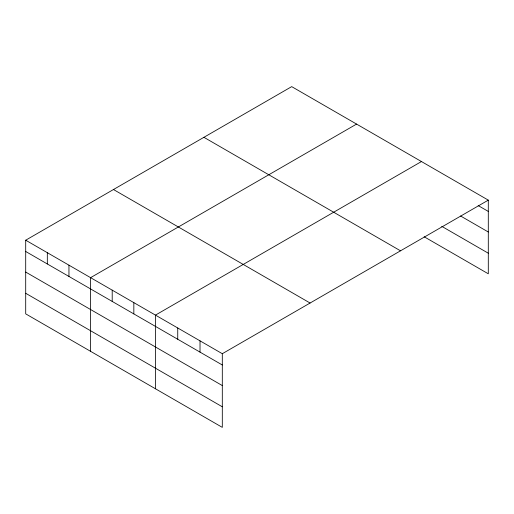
<?xml version="1.0" encoding="UTF-8"?>
<svg xmlns="http://www.w3.org/2000/svg" width="514" height="514" viewBox="0 0 514 514"><rect width="100%" height="100%" fill="white"/><g stroke="black" fill="none" stroke-linecap="round" stroke-linejoin="round"><path stroke-width="0.77" d="M424.153 236.768L488.3 273.795L488.3 200.139L291.695 86.628L25.7 240.205L25.7 313.861L222.305 427.372L222.305 353.709L25.7 240.205M356.575 124.086L90.58 277.663L90.58 351.319M421.454 161.544L155.459 315.114L155.459 388.777M222.305 353.709L488.3 200.139M478.174 205.568L488.3 211.415M460.615 216.015L488.3 232M441.712 226.314L488.3 253.209M203.917 137.309L400.522 250.819M113.478 189.525L310.083 303.029M25.7 251.481L222.305 364.985M25.7 272.067L222.305 385.571M25.7 293.276L222.305 406.786M200.023 340.846L200.023 352.122M177.741 327.983L177.741 339.259M133.833 302.63L133.833 313.906M112.206 290.147L112.206 301.422M68.953 265.173L68.953 276.448M47.327 252.689L47.327 263.965"/></g></svg>
